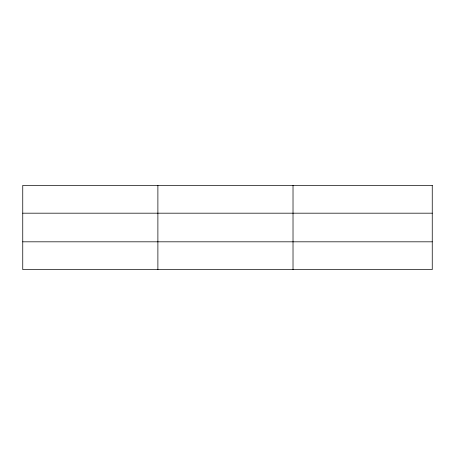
<?xml version="1.0" encoding="UTF-8"?>
<svg xmlns="http://www.w3.org/2000/svg" width="455" height="455" viewBox="0 0 455 455"><rect width="100%" height="100%" fill="white"/><g stroke="black" fill="none" stroke-linecap="round" stroke-linejoin="round"><path stroke-width="0.68" d="M157.885 185.39L157.885 269.61M293.02 185.39L293.02 269.61M22.75 213.185L432.25 213.185M22.75 241.815L432.25 241.815M432.25 185.39L432.25 269.61L22.75 269.61L22.75 185.39L432.25 185.39"/></g></svg>
